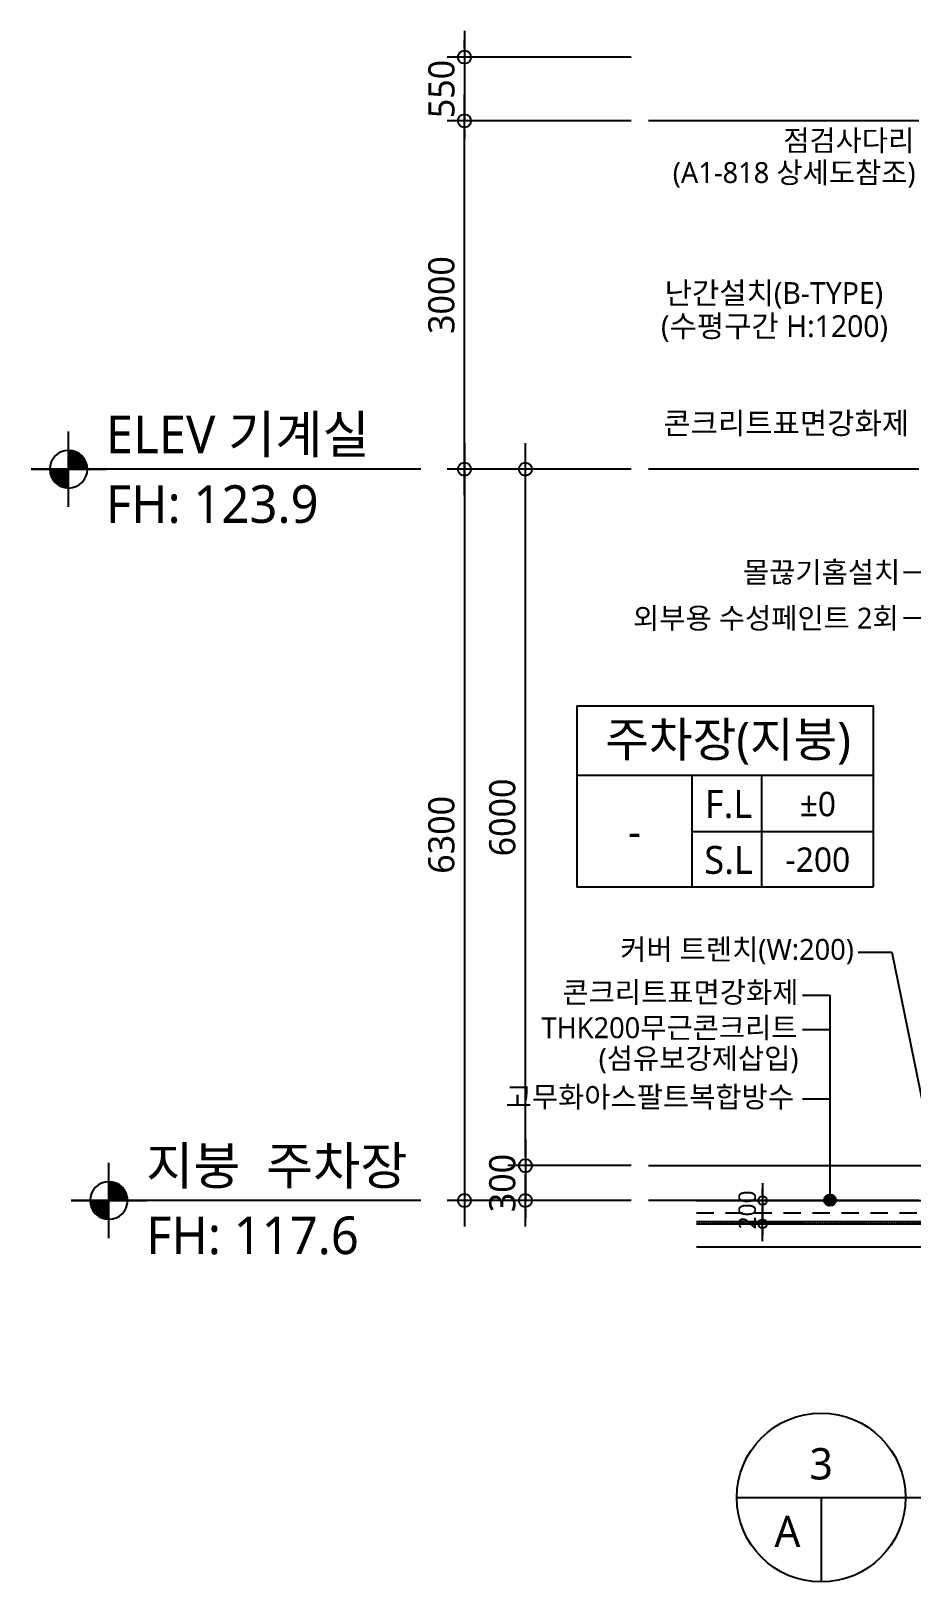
# Model space of a CAD drawing. Header units: millimetres. Extents: x -41190 to 206278, y 985 to 58902.
# Drawn here: x 64144 to 71735, y 1456 to 14817 of the extents above; entities that cross this region are included whole.
import ezdxf
from ezdxf.enums import TextEntityAlignment as Align

# ---------------------------------------------------------------- set-up
doc = ezdxf.new("R2010")
doc.units = ezdxf.units.MM
doc.header["$LTSCALE"] = 100
doc.header["$MEASUREMENT"] = 0
doc.header["$PDSIZE"] = -10
for name, pattern in [('CEN', [62, 60, -1, 0, -1]), ('HID', [2.5, 1.5, -1]), ('HIDDEN', [2, 1, -1])]:
    doc.linetypes.add(name, pattern=pattern)
doc.layers.get('0').update_dxf_attribs({"linetype": 'CONTINUOUS'})
doc.layers.get('Defpoints').update_dxf_attribs({"color": 171, "linetype": 'CONTINUOUS'})
for name, color, linetype in [('CEN(ST)', 1, 'CEN'), ('CON', 2, 'CONTINUOUS'), ('ELE-8', 8, 'CONTINUOUS'), ('FIN', 8, 'CONTINUOUS'), ('LED', 7, 'CONTINUOUS'), ('NDIM', 7, 'CONTINUOUS'), ('SYM', 7, 'CONTINUOUS'), ('TEXT', 3, 'CONTINUOUS'), ('TEXT(AXIS)', 2, 'CONTINUOUS'), ('TEXT(MIN)', 7, 'CONTINUOUS'), ('TEXT(노트)', 7, 'CONTINUOUS'), ('TEXT(실명)', 3, 'CONTINUOUS'), ('TEXT-기입', 6, 'CONTINUOUS'), ('TITLE', 7, 'CONTINUOUS'), ('wire-meshes', 1, 'CONTINUOUS'), ('방수', 8, 'HIDDEN')]:
    doc.layers.add(name, color=color, linetype=linetype)
doc.styles.add('CGS', font='cgse', dxfattribs={"bigfont": 'cgs'})
doc.styles.add('나눔바른고딕', font='NanumBarunGothic.ttf')
doc.dimstyles.new('NDIM 1200', dxfattribs={"dimscale": 75, "dimtxt": 3, "dimasz": 1, "dimexe": 2, "dimexo": 2, "dimgap": 1, "dimtad": 1, "dimdec": 0, "dimdsep": 46, "dimtxsty": 'CGS', "dimblk": 'DOT0', "dimcen": 1, "dimdle": 8, "dimclrd": 256, "dimclre": 256, "dimclrt": 256, "dimadec": 0, "dimazin": 0, "dimtfac": 1, "dimtdec": 0, "dimtix": 1, "dimtmove": 2, "dimatfit": 3, "dimldrblk": 'DOT0', "dimfxl": 1, "dimtolj": 1, "dimtzin": 0, "dimlwd": -1, "dimlwe": -1, "dimarcsym": 0})

# ---------------------------------------------------------------- blocks, each defined once
blk = doc.blocks.new('A$C51E23882')
at = {"layer": 'TITLE'}
blk.add_lwpolyline([(8500, 0), (0, 0), (0, 5200), (8500, 5200)], close=True, dxfattribs=at)
for points in [[(8500, 3200), (0, 3200)], [(3300, 3200), (3300, 0)], [(5300, 3200), (5300, 0)], [(3300, 1600), (8500, 1600)]]:
    blk.add_lwpolyline(points, dxfattribs=at)
at = {"layer": 'TITLE', "style": '나눔바른고딕'}
for s, p in [('F.L', (4352, 2378)), ('S.L', (4352, 778))]:
    blk.add_text(s, height=800, dxfattribs=at).set_placement(p, align=Align.MIDDLE)
blk = doc.blocks.new('A$C19853FC8')
at = {"layer": 'SYM'}
for p, q in [((1800, 0), (1800, 3600)), ((3600, 1800), (0, 1800))]:
    blk.add_line(p, q, dxfattribs=at)
blk.add_circle((1800, 1800), 900, dxfattribs=at)
for points in [[(900, 1800), (1800, 2700), (914, 1959), (1643, 2686)], [(914, 1959), (1643, 2686), (954, 2112), (1492, 2646)], [(954, 2112), (1492, 2646), (1025, 2260), (1346, 2576)], [(1025, 2260), (1346, 2576), (1109, 2378), (1222, 2491)], [(1800, 900), (2700, 1800), (1959, 914), (2686, 1643)], [(1959, 914), (2686, 1643), (2112, 954), (2646, 1492)], [(2112, 954), (2646, 1492), (2260, 1025), (2576, 1346)], [(2260, 1025), (2576, 1346), (2378, 1109), (2491, 1222)]]:
    blk.add_solid(points, dxfattribs=at)
at = {"layer": 'SYM', "linetype": 'Continuous'}
for points in [[(1800, 2700), (1800, 1800), (900, 1800)], [(2700, 1800), (1800, 900), (1800, 1800)]]:
    blk.add_solid(points, dxfattribs=at)
blk = doc.blocks.new('DOT0')
blk.add_line((-3, 0), (3, 0))
at = {"color": 6}
blk.add_circle((0, 0), 0.75, dxfattribs=at)
blk = doc.blocks.new('*D314')
at = {"layer": 'Defpoints', "color": 0, "ltscale": 0.4, "transparency": 16777216}
for p in [(69465, 11042), (67879, 4742), (69465, 4742)]:
    blk.add_point(p, dxfattribs=at)
at = {"layer": 'NDIM', "ltscale": 0.4, "transparency": 16777216}
for p, q in [((69315, 11042), (67729, 11042)), ((67879, 10967), (67879, 4817)), ((69315, 4742), (67729, 4742))]:
    blk.add_line(p, q, dxfattribs=at)
at = {"layer": 'NDIM', "ltscale": 0.4, "transparency": 16777216, "xscale": 75, "yscale": 75, "zscale": 75}
for p, rotation in [((67879, 11042), 90), ((67879, 4742), 270)]:
    blk.add_blockref('DOT0', p, dxfattribs=dict(at, rotation=rotation))
at = {"layer": 'NDIM', "ltscale": 0.4, "transparency": 16777216, "insert": (67681, 7892), "char_height": 225, "attachment_point": 5, "rotation": 90, "style": '나눔바른고딕'}
blk.add_mtext('\\A1;6300', dxfattribs=at)
blk = doc.blocks.new('*D315')
at = {"layer": 'Defpoints', "color": 0, "ltscale": 0.4, "transparency": 16777216}
for p in [(67879, 14042), (69465, 14042), (69465, 11042)]:
    blk.add_point(p, dxfattribs=at)
at = {"layer": 'NDIM', "ltscale": 0.4, "transparency": 16777216}
for p, q in [((69315, 14042), (67729, 14042)), ((67879, 11117), (67879, 13967)), ((69315, 11042), (67729, 11042))]:
    blk.add_line(p, q, dxfattribs=at)
at = {"layer": 'NDIM', "ltscale": 0.4, "transparency": 16777216, "xscale": 75, "yscale": 75, "zscale": 75}
for p, rotation in [((67879, 14042), 90), ((67879, 11042), 270)]:
    blk.add_blockref('DOT0', p, dxfattribs=dict(at, rotation=rotation))
at = {"layer": 'NDIM', "ltscale": 0.4, "transparency": 16777216, "insert": (67681, 12542), "char_height": 225, "attachment_point": 5, "rotation": 90, "style": '나눔바른고딕'}
blk.add_mtext('\\A1;3000', dxfattribs=at)
blk = doc.blocks.new('*D316')
at = {"layer": 'Defpoints', "color": 0, "ltscale": 0.4, "transparency": 16777216}
for p in [(68404, 11042), (69465, 11042), (69465, 5042)]:
    blk.add_point(p, dxfattribs=at)
at = {"layer": 'NDIM', "ltscale": 0.4, "transparency": 16777216}
for p, q in [((69315, 11042), (68254, 11042)), ((68404, 5117), (68404, 10967)), ((69315, 5042), (68254, 5042))]:
    blk.add_line(p, q, dxfattribs=at)
at = {"layer": 'NDIM', "ltscale": 0.4, "transparency": 16777216, "xscale": 75, "yscale": 75, "zscale": 75}
for p, rotation in [((68404, 11042), 90), ((68404, 5042), 270)]:
    blk.add_blockref('DOT0', p, dxfattribs=dict(at, rotation=rotation))
at = {"layer": 'NDIM', "ltscale": 0.4, "transparency": 16777216, "insert": (68206, 8042), "char_height": 225, "attachment_point": 5, "rotation": 90, "style": '나눔바른고딕'}
blk.add_mtext('\\A1;6000', dxfattribs=at)
blk = doc.blocks.new('*D317')
at = {"layer": 'Defpoints', "color": 0, "ltscale": 0.4, "transparency": 16777216}
for p in [(69465, 5042), (68404, 4742), (69465, 4742)]:
    blk.add_point(p, dxfattribs=at)
at = {"layer": 'NDIM', "ltscale": 0.4, "transparency": 16777216}
for p, q in [((68404, 5117), (68404, 5192)), ((69315, 5042), (68254, 5042)), ((68404, 5042), (68404, 4742)), ((69315, 4742), (68254, 4742)), ((68404, 4667), (68404, 4592))]:
    blk.add_line(p, q, dxfattribs=at)
at = {"layer": 'NDIM', "ltscale": 0.4, "transparency": 16777216, "xscale": 75, "yscale": 75, "zscale": 75}
for p, rotation in [((68404, 5042), 270), ((68404, 4742), 90)]:
    blk.add_blockref('DOT0', p, dxfattribs=dict(at, rotation=rotation))
at = {"layer": 'NDIM', "ltscale": 0.4, "transparency": 16777216, "insert": (68206, 4892), "char_height": 225, "attachment_point": 5, "rotation": 90, "style": '나눔바른고딕'}
blk.add_mtext('\\A1;300', dxfattribs=at)
blk = doc.blocks.new('*D318')
at = {"layer": 'Defpoints', "color": 0, "ltscale": 0.4, "transparency": 16777216}
for p in [(69465, 14592), (67879, 14042), (69465, 14042)]:
    blk.add_point(p, dxfattribs=at)
at = {"layer": 'NDIM', "ltscale": 0.4, "transparency": 16777216}
for p, q in [((67879, 14667), (67879, 14742)), ((69315, 14592), (67729, 14592)), ((67879, 14592), (67879, 14042)), ((69315, 14042), (67729, 14042)), ((67879, 13967), (67879, 13892))]:
    blk.add_line(p, q, dxfattribs=at)
at = {"layer": 'NDIM', "ltscale": 0.4, "transparency": 16777216, "xscale": 75, "yscale": 75, "zscale": 75}
for p, rotation in [((67879, 14592), 270), ((67879, 14042), 90)]:
    blk.add_blockref('DOT0', p, dxfattribs=dict(at, rotation=rotation))
at = {"layer": 'NDIM', "ltscale": 0.4, "transparency": 16777216, "insert": (67682, 14317), "char_height": 225, "attachment_point": 5, "rotation": 90, "style": '나눔바른고딕'}
blk.add_mtext('\\A1;550', dxfattribs=at)
blk = doc.blocks.new('*D321')
at = {"layer": 'Defpoints', "color": 0, "ltscale": 0.4, "transparency": 16777216}
for p in [(70906, 4742), (70448, 4542), (70906, 4542)]:
    blk.add_point(p, dxfattribs=at)
at = {"layer": 'NDIM', "ltscale": 0.4, "transparency": 16777216}
for p, q in [((70448, 4792), (70448, 4842)), ((70806, 4742), (70348, 4742)), ((70448, 4742), (70448, 4542)), ((70806, 4542), (70348, 4542)), ((70448, 4492), (70448, 4442))]:
    blk.add_line(p, q, dxfattribs=at)
at = {"layer": 'NDIM', "ltscale": 0.4, "transparency": 16777216, "xscale": 50, "yscale": 50, "zscale": 50}
for p, rotation in [((70448, 4742), 270), ((70448, 4542), 90)]:
    blk.add_blockref('DOT0', p, dxfattribs=dict(at, rotation=rotation))
at = {"layer": 'NDIM', "ltscale": 0.4, "transparency": 16777216, "insert": (70316, 4661), "char_height": 150, "attachment_point": 5, "rotation": 90, "style": '나눔바른고딕'}
blk.add_mtext('\\A1;200', dxfattribs=at)

msp = doc.modelspace()

# ---------------------------------------------------------------- hatches: boundary and pattern name
at = {"ltscale": 10000}
h = msp.add_hatch(color=256, dxfattribs=at)
h.dxf.hatch_style = 1
edge = h.paths.add_edge_path()
edge.add_arc((71028.8, 4745), 50, 180, 540, ccw=False)

# ---------------------------------------------------------------- linework, layer by layer
at = {"layer": 'CEN(ST)'}
for p, q in [((84193.9, 14041.7), (69464.8, 14041.7)), ((84193.9, 11041.7), (69464.8, 11041.7)), ((81294.1, 5041.7), (69464.8, 5041.7)), ((84193.9, 4741.7), (69464.8, 4741.7))]:
    msp.add_line(p, q, dxfattribs=at)
at = {"layer": 'CON', "ltscale": 0.1}
for p, q in [((69877.7, 4541.7), (80635.9, 4541.7)), ((69877.7, 4341.7), (72588.9, 4341.7))]:
    msp.add_line(p, q, dxfattribs=at)
at = {"layer": 'ELE-8', "ltscale": 0.1}
msp.add_line((69877.7, 4561.7), (80635.9, 4561.7), dxfattribs=at)
at = {"layer": 'FIN', "ltscale": 10000}
msp.add_line((69877.7, 4741.7), (71841, 4741.7), dxfattribs=at)
at = {"layer": 'LED', "ltscale": 10000}
for p, q in [((71660.9, 9760.7), (72131.9, 9760.7)), ((71271.2, 6881.3), (71560.4, 6881.3)), ((71560.4, 6881.3), (71997.3, 4745)), ((70792.7, 6511.9), (71028.8, 6511.9)), ((71028.8, 6511.9), (71028.8, 4745)), ((70792.7, 6214.2), (71028.8, 6214.2)), ((70792.7, 5618.8), (71028.8, 5618.8))]:
    msp.add_line(p, q, dxfattribs=at)
at = {"layer": 'LED'}
msp.add_lwpolyline([(72137.2, 10713.7), (71869.8, 10151.6), (71660.9, 10151.6)], dxfattribs=at)
at = {"layer": 'LED', "ltscale": 10000}
msp.add_circle((71028.8, 4745), 50, dxfattribs=at)
at = {"layer": 'SYM', "ltscale": 1000}
for p, q in [((67503.6, 11041.7), (64143.8, 11041.7)), ((67503.6, 4741.7), (64490.7, 4741.7))]:
    msp.add_line(p, q, dxfattribs=at)
at = {"layer": 'SYM'}
for p, q in [((70225.6, 2182.8), (82502.9, 2182.8)), ((70952.9, 2182.8), (70952.9, 1455.5))]:
    msp.add_line(p, q, dxfattribs=at)
msp.add_circle((70952.9, 2182.8), 727.3, dxfattribs=at)
at = {"layer": 'wire-meshes', "linetype": 'HID'}
msp.add_lwpolyline([(69877.7, 4636.7), (71861.7, 4636.7)], dxfattribs=at)
at = {"layer": '방수', "ltscale": 0.1}
msp.add_line((69877.7, 4551.7), (80635.9, 4551.7), dxfattribs=at)

# ---------------------------------------------------------------- block references
at = {"ltscale": 1000, "xscale": -0.18, "yscale": 0.18, "zscale": 0.18}
for p in [(64791.8, 10717.7), (65138.7, 4417.7)]:
    msp.add_blockref('A$C19853FC8', p, dxfattribs=at)
at = {"xscale": 0.3, "yscale": 0.3, "zscale": 0.3}
msp.add_blockref('A$C51E23882', (68849.6, 7441.9), dxfattribs=at)

# ---------------------------------------------------------------- texts
at = {"layer": 'TEXT', "style": '나눔바른고딕'}
for s, p in [('3', (70952.9, 2473.7)), ('A', (70662, 1891.9))]:
    msp.add_text(s, height=270, dxfattribs=at).set_placement(p, align=Align.MIDDLE)
at = {"layer": 'TEXT(AXIS)', "style": '나눔바른고딕'}
for s, p in [('ELEV 기계실', (64788.8, 11341.7)), ('FH: 123.9', (64788.8, 10741.7)), ('지붕  주차장', (65135.7, 5041.7)), ('FH: 117.6', (65135.7, 4441.7))]:
    msp.add_text(s, height=324, dxfattribs=at).set_placement(p, align=Align.MIDDLE_LEFT)
at = {"layer": 'TEXT(MIN)', "style": '나눔바른고딕'}
for s, p in [('점검사다리', (71755.5, 13873.7)), ('(A1-818 상세도참조)', (71766.3, 13597.3)), ('외부용 수성페인트 2회', (71620.7, 9758.6)), ('커버 트렌치(W:200)', (71235.1, 6905.1)), ('콘크리트표면강화제', (70756.6, 6535.7)), ('THK200무근콘크리트', (70748.8, 6230.3)), ('(섬유보강제삽입)', (70757.4, 5966.4)), ('고무화아스팔트복합방수', (70719, 5634.8))]:
    msp.add_text(s, height=180, dxfattribs=at).set_placement(p, align=Align.MIDDLE_RIGHT)
msp.add_text('몰끊기홈설치', height=180, dxfattribs=at).set_placement((70278.8, 10154.7), align=Align.MIDDLE_LEFT)
at = {"layer": 'TEXT(노트)', "style": '나눔바른고딕'}
for s, p in [('난간설치(B-TYPE)', (69604.4, 12559.9)), ('(수평구간 H:1200)', (69572.6, 12274.1))]:
    msp.add_text(s, height=187.5, dxfattribs=at).set_placement(p, align=Align.MIDDLE_LEFT)
msp.add_text('콘크리트표면강화제', height=187.5, rotation=360, dxfattribs=at).set_placement((69593, 11438.4), align=Align.MIDDLE_LEFT)
at = {"layer": 'TEXT(실명)', "style": '나눔바른고딕'}
msp.add_text('주차장(지붕)', height=300, dxfattribs=at).set_placement((70150.9, 8700.2), align=Align.MIDDLE)
at = {"layer": 'TEXT-기입', "style": '나눔바른고딕'}
for s, p in [('±0', (70924.2, 8157.4)), ('-200', (70924.4, 7678.3))]:
    msp.add_text(s, height=210, dxfattribs=at).set_placement(p, align=Align.MIDDLE)
msp.add_text('-', height=270, dxfattribs=at).set_placement((69344.6, 7921.9), align=Align.MIDDLE_CENTER)

# ---------------------------------------------------------------- dimensions: what is measured, and where the dimension line sits
at = {"layer": 'NDIM', "ltscale": 0.4}
for base, p1, p2, angle, picture, middle in [((67878.8, 14041.7), (69464.8, 14591.7), (69464.8, 14041.7), 270, '*D318', (67681.6, 14316.7)), ((67878.8, 14041.7), (69464.8, 11041.7), (69464.8, 14041.7), 90, '*D315', (67681.4, 12541.7)), ((67878.8, 4741.7), (69464.8, 11041.7), (69464.8, 4741.7), 270, '*D314', (67681.4, 7891.7)), ((68403.8, 11041.7), (69464.8, 5041.7), (69464.8, 11041.7), 90, '*D316', (68206.4, 8041.7)), ((68403.8, 4741.7), (69464.8, 5041.7), (69464.8, 4741.7), 270, '*D317', (68206.4, 4891.7))]:
    dim = msp.add_linear_dim(base=base, p1=p1, p2=p2, angle=angle, dimstyle='NDIM 1200', override={"dimtxsty": '나눔바른고딕'}, dxfattribs=at)
    dim.commit()
    dim.dimension.update_dxf_attribs({"geometry": picture, "text_midpoint": middle})
dim = msp.add_linear_dim(base=(70447.7, 4541.7), p1=(70905.8, 4741.7), p2=(70905.8, 4541.7), angle=270, dimstyle='NDIM 1200', override={"dimscale": 50, "dimtxsty": '나눔바른고딕'}, dxfattribs=at)
dim.commit()
dim.dimension.update_dxf_attribs({"geometry": '*D321', "text_midpoint": (70316.2, 4661.2), "dimtype": 160})

doc.saveas('drawing.dxf')
